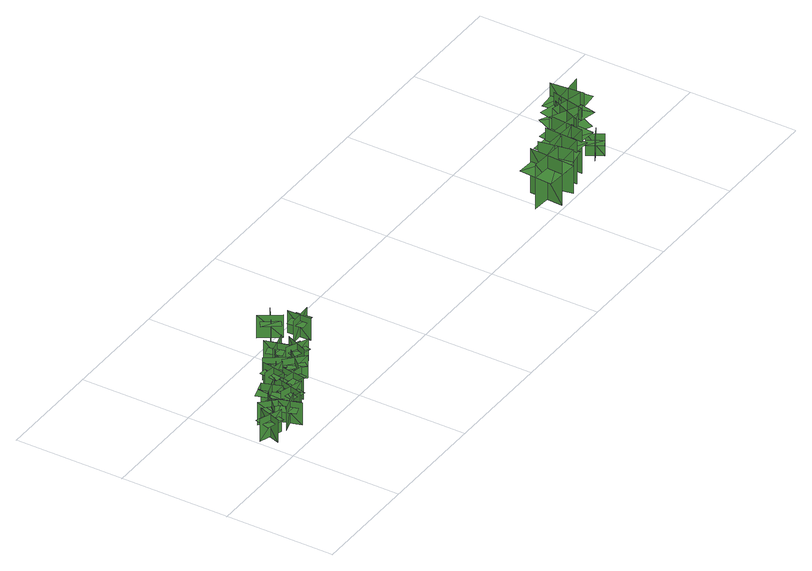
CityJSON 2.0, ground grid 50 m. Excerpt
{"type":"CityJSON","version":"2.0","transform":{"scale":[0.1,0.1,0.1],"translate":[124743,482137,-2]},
"CityObjects":{
"tree1":{"type":"SolitaryVegetationObject","geometry":[{"type":"MultiSurface","lod":"1","boundaries":[[[0,1,2]],[[0,2,3]],[[4,5,6]],[[4,6,7]],[[8,9,10]],[[8,10,11]],[[8,11,12]],[[8,12,13]]]}]},
"tree2":{"type":"SolitaryVegetationObject","geometry":[{"type":"MultiSurface","lod":"1","boundaries":[[[14,15,16]],[[14,16,17]],[[18,19,20]],[[18,20,21]],[[22,23,24]],[[22,24,25]],[[22,25,26]],[[22,26,27]]]}]},
"tree3":{"type":"SolitaryVegetationObject","geometry":[{"type":"MultiSurface","lod":"1","boundaries":[[[28,29,30]],[[28,30,31]],[[32,33,34]],[[32,34,35]],[[36,37,38]],[[36,38,39]],[[36,39,40]],[[36,40,41]]]}]},
"tree4":{"type":"SolitaryVegetationObject","geometry":[{"type":"MultiSurface","lod":"1","boundaries":[[[42,43,44]],[[42,44,45]],[[46,47,48]],[[46,48,49]],[[50,51,52]],[[50,52,53]],[[50,53,54]],[[50,54,55]]]}]},
"tree5":{"type":"SolitaryVegetationObject","geometry":[{"type":"MultiSurface","lod":"1","boundaries":[[[56,57,58]],[[56,58,59]],[[60,61,62]],[[60,62,63]],[[64,65,66]],[[64,66,67]],[[64,67,68]],[[64,68,69]]]}]},
"tree6":{"type":"SolitaryVegetationObject","geometry":[{"type":"MultiSurface","lod":"1","boundaries":[[[70,71,72]],[[70,72,73]],[[74,75,76]],[[74,76,77]],[[78,79,80]],[[78,80,81]],[[78,81,82]],[[78,82,83]]]}]},
"tree7":{"type":"SolitaryVegetationObject","geometry":[{"type":"MultiSurface","lod":"1","boundaries":[[[84,85,86]],[[84,86,87]],[[88,89,90]],[[88,90,91]],[[92,93,94]],[[92,94,95]],[[92,95,96]],[[92,96,97]]]}]},
"tree8":{"type":"SolitaryVegetationObject","geometry":[{"type":"MultiSurface","lod":"1","boundaries":[[[98,99,100]],[[98,100,101]],[[102,103,104]],[[102,104,105]],[[106,107,108]],[[106,108,109]],[[106,109,110]],[[106,110,111]]]}]},
"tree9":{"type":"SolitaryVegetationObject","geometry":[{"type":"MultiSurface","lod":"1","boundaries":[[[112,113,114]],[[112,114,115]],[[116,117,118]],[[116,118,119]],[[120,121,122]],[[120,122,123]],[[120,123,124]],[[120,124,125]]]}]},
"tree10":{"type":"SolitaryVegetationObject","geometry":[{"type":"MultiSurface","lod":"1","boundaries":[[[126,127,128]],[[126,128,129]],[[130,131,132]],[[130,132,133]],[[134,135,136]],[[134,136,137]],[[134,137,138]],[[134,138,139]]]}]},
"tree11":{"type":"SolitaryVegetationObject","geometry":[{"type":"MultiSurface","lod":"1","boundaries":[[[140,141,142]],[[140,142,143]],[[144,145,146]],[[144,146,147]],[[148,149,150]],[[148,150,151]],[[148,151,152]],[[148,152,153]]]}]},
"tree12":{"type":"SolitaryVegetationObject","geometry":[{"type":"MultiSurface","lod":"1","boundaries":[[[154,155,156]],[[154,156,157]],[[158,159,160]],[[158,160,161]],[[162,163,164]],[[162,164,165]],[[162,165,166]],[[162,166,167]]]}]},
"tree13":{"type":"SolitaryVegetationObject","geometry":[{"type":"MultiSurface","lod":"1","boundaries":[[[168,169,170]],[[168,170,171]],[[172,173,174]],[[172,174,175]],[[176,177,178]],[[176,178,179]],[[176,179,180]],[[176,180,181]]]}]},
"tree14":{"type":"SolitaryVegetationObject","geometry":[{"type":"MultiSurface","lod":"1","boundaries":[[[182,183,184]],[[182,184,185]],[[186,187,188]],[[186,188,189]],[[190,191,192]],[[190,192,193]],[[190,193,194]],[[190,194,195]]]}]},
"tree15":{"type":"SolitaryVegetationObject","geometry":[{"type":"MultiSurface","lod":"1","boundaries":[[[196,197,198]],[[196,198,199]],[[200,201,202]],[[200,202,203]],[[204,205,206]],[[204,206,207]],[[204,207,208]],[[204,208,209]]]}]},
"tree16":{"type":"SolitaryVegetationObject","geometry":[{"type":"MultiSurface","lod":"1","boundaries":[[[210,211,212]],[[210,212,213]],[[214,215,216]],[[214,216,217]],[[218,219,220]],[[218,220,221]],[[218,221,222]],[[218,222,223]]]}]},
"tree17":{"type":"SolitaryVegetationObject","geometry":[{"type":"MultiSurface","lod":"1","boundaries":[[[224,225,226]],[[224,226,227]],[[228,229,230]],[[228,230,231]],[[232,233,234]],[[232,234,235]],[[232,235,236]],[[232,236,237]]]}]},
"tree18":{"type":"SolitaryVegetationObject","geometry":[{"type":"MultiSurface","lod":"1","boundaries":[[[238,239,240]],[[238,240,241]],[[242,243,244]],[[242,244,245]],[[246,247,248]],[[246,248,249]],[[246,249,250]],[[246,250,251]]]}]},
"tree19":{"type":"SolitaryVegetationObject","geometry":[{"type":"MultiSurface","lod":"1","boundaries":[[[252,253,254]],[[252,254,255]],[[256,257,258]],[[256,258,259]],[[260,261,262]],[[260,262,263]],[[260,263,264]],[[260,264,265]]]}]},
"tree20":{"type":"SolitaryVegetationObject","geometry":[{"type":"MultiSurface","lod":"1","boundaries":[[[266,267,268]],[[266,268,269]],[[270,271,272]],[[270,272,273]],[[274,275,276]],[[274,276,277]],[[274,277,278]],[[274,278,279]]]}]},
"tree21":{"type":"SolitaryVegetationObject","geometry":[{"type":"MultiSurface","lod":"1","boundaries":[[[280,281,282]],[[280,282,283]],[[284,285,286]],[[284,286,287]],[[288,289,290]],[[288,290,291]],[[288,291,292]],[[288,292,293]]]}]}
},
"vertices":[
[4,160,18],[108,125,18],[108,125,127],[4,160,127],[37,95,18],[37,95,127],[72,198,127],[72,198,18],[13,157,98],[3,122,98],[85,98,98],[95,133,98],[105,168,98],[23,192,98],
[105,156,15],[181,234,15],[181,234,124],[105,156,124],[179,158,15],[179,158,124],[100,233,124],[100,233,15],[112,162,95],[139,139,95],[195,202,95],[168,226,95],[141,250,95],[85,186,95],
[126,111,18],[230,143,18],[230,143,127],[126,111,127],[191,77,18],[191,77,127],[159,181,127],[159,181,18],[135,113,98],[148,79,98],[228,108,98],[215,142,98],[203,176,98],[123,147,98],
[193,237,16],[193,237,125],[282,266,125],[282,266,16],[223,293,16],[223,293,125],[251,207,125],[251,207,16],[219,306,90],[174,292,90],[209,185,90],[253,199,90],[298,213,90],[263,320,90],
[278,228,18],[247,123,18],[247,123,127],[278,228,127],[213,192,18],[213,192,127],[318,162,127],[318,162,18],[275,219,98],[239,227,98],[219,145,98],[254,136,98],[289,127,98],[310,210,98],
[404,216,18],[296,233,18],[296,233,127],[404,216,127],[360,275,18],[360,275,127],[344,168,127],[344,168,18],[394,218,98],[398,254,98],[314,263,98],[310,227,98],[306,191,98],[390,182,98],
[348,360,16],[332,252,16],[332,252,125],[348,360,125],[289,316,16],[289,316,125],[397,300,125],[397,300,16],[346,351,96],[310,354,96],[301,270,96],[337,266,96],[373,262,96],[382,347,96],
[373,381,17],[436,292,17],[436,292,126],[373,381,126],[361,309,17],[361,309,126],[450,371,126],[450,371,17],[379,373,97],[350,351,97],[402,283,97],[430,305,97],[459,327,97],[407,395,97],
[404,308,17],[484,234,17],[484,234,126],[404,308,126],[407,235,17],[407,235,126],[481,314,126],[481,314,17],[411,301,97],[388,274,97],[452,218,97],[476,246,97],[499,273,97],[435,329,97],
[441,374,17],[547,401,17],[547,401,126],[441,374,126],[505,337,17],[505,337,126],[477,442,126],[477,442,17],[451,376,97],[461,341,97],[543,366,97],[532,401,97],[521,436,97],[440,410,97],
[484,339,18],[583,294,18],[583,294,127],[484,339,127],[510,270,18],[510,270,127],[555,370,127],[555,370,18],[492,335,98],[479,301,98],[558,270,98],[571,303,98],[585,337,98],[506,368,98],
[673,470,15],[612,560,15],[612,560,124],[673,470,124],[687,542,15],[687,542,124],[597,481,124],[597,481,15],[668,478,95],[697,500,95],[646,568,95],[617,546,95],[588,525,95],[639,456,95],
[656,411,18],[765,416,18],[765,416,126],[656,411,126],[710,362,18],[710,362,126],[705,471,126],[705,471,18],[665,411,98],[669,375,98],[753,382,98],[750,418,98],[747,455,98],[662,447,98],
[2051,15,12],[2061,169,12],[2061,169,228],[2051,15,228],[2129,82,12],[1975,92,12],[1975,92,228],[2129,82,228],[2129,82,167],[2134,160,167],[1979,169,167],[1975,92,167],[1970,15,167],[2124,5,167],
[2208,115,9],[2056,89,9],[2056,89,224],[2208,115,224],[2124,175,9],[2151,22,9],[2151,22,224],[2124,175,224],[2124,175,164],[2048,162,164],[2074,9,164],[2151,22,164],[2227,36,164],[2200,188,164],
[2220,200,9],[2213,45,9],[2213,45,224],[2220,200,224],[2143,130,9],[2298,123,9],[2298,123,224],[2143,130,224],[2143,130,164],[2139,53,164],[2294,46,164],[2298,123,164],[2301,201,164],[2146,208,164],
[2301,221,9],[2286,67,9],[2286,67,224],[2301,221,224],[2221,156,9],[2375,141,9],[2375,141,224],[2221,156,224],[2221,156,164],[2214,79,164],[2368,64,164],[2375,141,164],[2382,218,164],[2228,233,164],
[2337,126,9],[2401,266,9],[2401,266,224],[2337,126,224],[2434,161,9],[2293,225,9],[2293,225,224],[2434,161,224],[2434,161,164],[2466,231,164],[2325,296,164],[2293,225,164],[2261,155,164],[2402,91,164],
[2392,71,7],[2460,109,7],[2460,109,115],[2392,71,115],[2442,57,7],[2404,124,7],[2404,124,115],[2442,57,115],[2442,57,84],[2475,76,84],[2438,143,84],[2404,124,84],[2370,106,84],[2408,38,84],
[2500,212,9],[2349,246,9],[2349,246,225],[2500,212,225],[2445,300,9],[2412,148,9],[2412,148,225],[2445,300,225],[2445,300,165],[2370,317,165],[2336,165,165],[2412,148,165],[2487,132,165],[2521,283,165],
[2507,196,9],[2494,350,9],[2494,350,225],[2507,196,225],[2574,274,9],[2420,261,9],[2420,261,225],[2574,274,225],[2574,274,164],[2568,351,164],[2413,338,164],[2420,261,164],[2426,184,164],[2580,197,164]
]}
